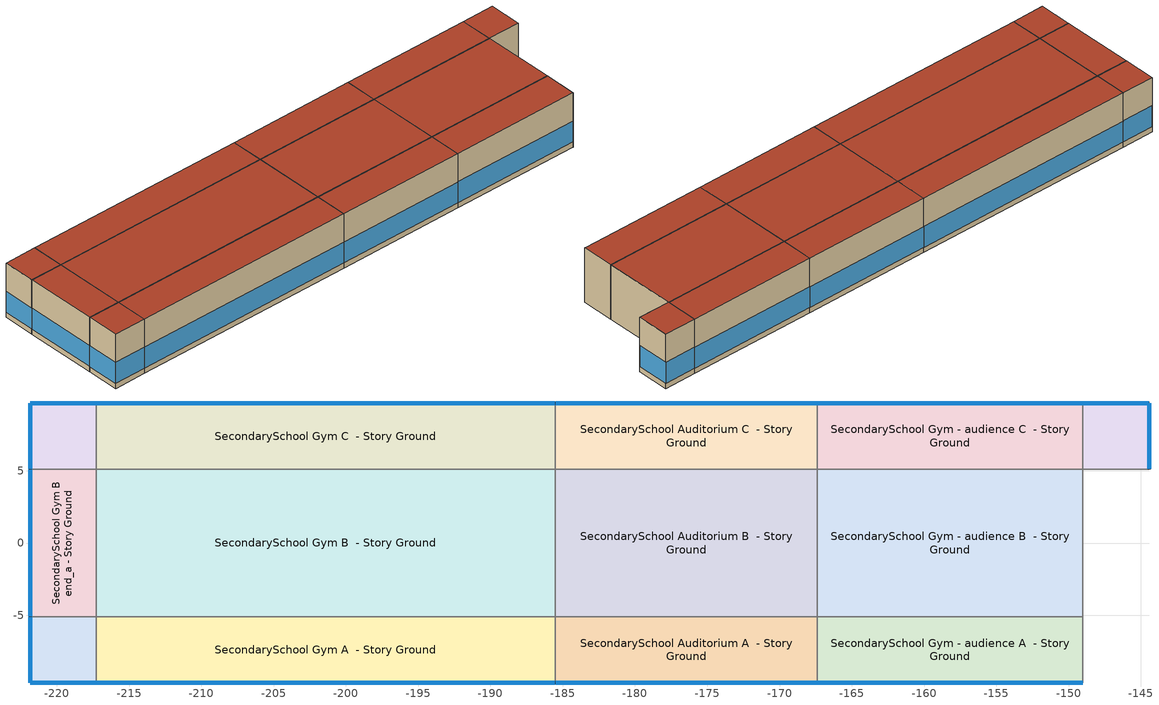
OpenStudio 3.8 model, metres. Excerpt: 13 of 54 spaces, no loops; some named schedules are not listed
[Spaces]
SecondarySchool Gym A end_a - Story Ground
 floor ground (Foundation F 126 Perim 914 Area 209): -221.85,-9.68 -221.85,-5.1 -217.28,-5.1 -217.28,-9.68 z0
 wall outside: -221.85,-5.1 -221.85,-9.68 -217.28,-9.68 z0:7.92
 wall to SecondarySchool Gym B end_a - Story Ground: -217.28,-5.1 -221.85,-5.1 z0:7.92
 wall to SecondarySchool Gym A  - Story Ground: -217.28,-9.68 -217.28,-5.1 z0:7.92
 window (Window U-0.75 SHGC 0.48): -221.83,-9.68 -217.3,-9.68 / -221.85,-5.13 -221.85,-9.65 z0.76:3.81
 roof outside: -217.28,-9.68 -217.28,-5.1 -221.85,-5.1 -221.85,-9.68 z7.92
SecondarySchool Gym B end_a - Story Ground
 floor ground (Foundation F 126 Perim 1021 Area 4667): -221.85,-5.1 -221.85,5.1 -217.28,5.1 -217.28,-5.1 z0
 wall outside: -221.85,5.1 -221.85,-5.1 z0:7.92
 wall to SecondarySchool Gym C end_a - Story Ground: -217.28,5.1 -221.85,5.1 z0:7.92
 wall to SecondarySchool Gym B  - Story Ground: -217.28,-5.1 -217.28,5.1 z0:7.92
 window (Window U-0.75 SHGC 0.48): -221.85,5.08 -221.85,-5.08 z0.76:3.79
 roof outside: -217.28,-5.1 -217.28,5.1 -221.85,5.1 -221.85,-5.1 z7.92
SecondarySchool Gym C end_a - Story Ground
 floor ground (Foundation F 126 Perim 914 Area 209): -221.85,5.1 -221.85,9.68 -217.28,9.68 -217.28,5.1 z0
 wall outside: -217.28,9.68 -221.85,9.68 -221.85,5.1 z0:7.92
 wall to SecondarySchool Gym C  - Story Ground: -217.28,5.1 -217.28,9.68 z0:7.92
 window (Window U-0.75 SHGC 0.48): -221.85,9.65 -221.85,5.13 / -217.3,9.68 -221.83,9.68 z0.76:3.81
 roof outside: -217.28,5.1 -217.28,9.68 -221.85,9.68 -221.85,5.1 z7.92
SecondarySchool Gym A  - Story Ground
 floor ground (Foundation F 126 Perim 3176 Area 14519): -217.28,-9.68 -217.28,-5.1 -185.52,-5.1 -185.52,-9.68 z0
 wall outside: -217.28,-9.68 -185.52,-9.68 z0:7.92
 wall to SecondarySchool Gym B  - Story Ground: -185.52,-5.1 -217.28,-5.1 z0:7.92
 wall to SecondarySchool Auditorium A  - Story Ground: -185.52,-9.68 -185.52,-5.1 z0:7.92
 window (Window U-0.75 SHGC 0.48): -217.25,-9.68 -185.55,-9.68 z0.76:3.78
 roof outside: -185.52,-9.68 -185.52,-5.1 -217.28,-5.1 -217.28,-9.68 z7.92
SecondarySchool Gym B  - Story Ground
 floor ground (Foundation F 126 Perim 0 Area 32418): -217.28,-5.1 -217.28,5.1 -185.52,5.1 -185.52,-5.1 z0
 wall to SecondarySchool Gym C  - Story Ground: -185.52,5.1 -217.28,5.1 z0:7.92
 wall to SecondarySchool Auditorium B  - Story Ground: -185.52,-5.1 -185.52,5.1 z0:7.92
 roof outside: -185.52,-5.1 -185.52,5.1 -217.28,5.1 -217.28,-5.1 z7.92
SecondarySchool Gym C  - Story Ground
 floor ground (Foundation F 126 Perim 3176 Area 14519): -217.28,5.1 -217.28,9.68 -185.52,9.68 -185.52,5.1 z0
 wall outside: -185.52,9.68 -217.28,9.68 z0:7.92
 wall to SecondarySchool Auditorium C  - Story Ground: -185.52,5.1 -185.52,9.68 z0:7.92
 window (Window U-0.75 SHGC 0.48): -185.55,9.68 -217.25,9.68 z0.76:3.78
 roof outside: -185.52,5.1 -185.52,9.68 -217.28,9.68 -217.28,5.1 z7.92
SecondarySchool Auditorium A  - Story Ground
 floor ground (Foundation F 126 Perim 1815 Area 8296): -185.52,-9.68 -185.52,-5.1 -167.38,-5.1 -167.38,-9.68 z0
 wall outside: -185.52,-9.68 -167.38,-9.68 z0:7.92
 wall to SecondarySchool Auditorium B  - Story Ground: -167.38,-5.1 -185.52,-5.1 z0:7.92
 wall to SecondarySchool Gym - audience A  - Story Ground: -167.38,-9.68 -167.38,-5.1 z0:7.92
 window (Window U-0.75 SHGC 0.48): -185.5,-9.68 -167.4,-9.68 z0.76:3.78
 roof outside: -167.38,-9.68 -167.38,-5.1 -185.52,-5.1 -185.52,-9.68 z7.92
SecondarySchool Auditorium B  - Story Ground
 floor ground (Foundation F 126 Perim 0 Area 18524): -185.52,-5.1 -185.52,5.1 -167.38,5.1 -167.38,-5.1 z0
 wall to SecondarySchool Auditorium C  - Story Ground: -167.38,5.1 -185.52,5.1 z0:7.92
 wall to SecondarySchool Gym - audience B  - Story Ground: -167.38,-5.1 -167.38,5.1 z0:7.92
 roof outside: -167.38,-5.1 -167.38,5.1 -185.52,5.1 -185.52,-5.1 z7.92
SecondarySchool Auditorium C  - Story Ground
 floor ground (Foundation F 126 Perim 1815 Area 8296): -185.52,5.1 -185.52,9.68 -167.38,9.68 -167.38,5.1 z0
 wall outside: -167.38,9.68 -185.52,9.68 z0:7.92
 wall to SecondarySchool Gym - audience C  - Story Ground: -167.38,5.1 -167.38,9.68 z0:7.92
 window (Window U-0.75 SHGC 0.48): -167.4,9.68 -185.5,9.68 z0.76:3.78
 roof outside: -167.38,5.1 -167.38,9.68 -185.52,9.68 -185.52,5.1 z7.92
SecondarySchool Gym - audience A  - Story Ground
 floor ground (Foundation F 126 Perim 1836 Area 8395): -167.38,-9.68 -167.38,-5.1 -149.01,-5.1 -149.01,-9.68 z0
 wall outside: -167.38,-9.68 -149.01,-9.68 z0:7.92
 wall to SecondarySchool Gym - audience B  - Story Ground: -149.01,-5.1 -167.38,-5.1 z0:7.92
 wall to SecondarySchool Gym - audience A end_b - Story Ground: -149.01,-9.68 -149.01,-5.1 z0:7.92
 window (Window U-0.75 SHGC 0.48): -167.35,-9.68 -149.04,-9.68 z0.76:3.78
 roof outside: -149.01,-9.68 -149.01,-5.1 -167.38,-5.1 -167.38,-9.68 z7.92
SecondarySchool Gym - audience B  - Story Ground
 floor ground (Foundation F 126 Perim 0 Area 18746): -167.38,-5.1 -167.38,5.1 -149.01,5.1 -149.01,-5.1 z0
 wall to SecondarySchool Gym - audience C  - Story Ground: -149.01,5.1 -167.38,5.1 z0:7.92
 wall to SecondarySchool Gym - audience B end_b - Story Ground: -149.01,-5.1 -149.01,5.1 z0:7.92
 roof outside: -149.01,-5.1 -149.01,5.1 -167.38,5.1 -167.38,-5.1 z7.92
SecondarySchool Gym - audience C  - Story Ground
 floor ground (Foundation F 126 Perim 1836 Area 8395): -167.38,5.1 -167.38,9.68 -149.01,9.68 -149.01,5.1 z0
 wall outside: -149.01,9.68 -167.38,9.68 z0:7.92
 wall to SecondarySchool Gym - audience C end_b - Story Ground: -149.01,5.1 -149.01,9.68 z0:7.92
 window (Window U-0.75 SHGC 0.48): -149.04,9.68 -167.35,9.68 z0.76:3.78
 roof outside: -149.01,5.1 -149.01,9.68 -167.38,9.68 -167.38,5.1 z7.92
SecondarySchool Gym - audience C end_b - Story Ground
 floor ground (Foundation F 126 Perim 914 Area 209): -149.01,5.1 -149.01,9.68 -144.44,9.68 -144.44,5.1 z0
 wall outside: -144.44,5.1 -144.44,9.68 -149.01,9.68 z0:7.92
 wall to SecondarySchool Gym - audience B end_b - Story Ground: -149.01,5.1 -144.44,5.1 z0:7.92
 window (Window U-0.75 SHGC 0.48): -144.47,9.68 -148.99,9.68 / -144.44,5.13 -144.44,9.65 z0.76:3.81
 roof outside: -144.44,5.1 -144.44,9.68 -149.01,9.68 -149.01,5.1 z7.92
[Site]
Tulip City_MI_USA: Latitude {deg}=42.75; Longitude {deg}=-86.1; Time Zone {hr}=-5; Elevation {m}=210; Terrain=City
[Site:WaterMainsTemperature]
Calculation Method=Correlation; Annual Average Outdoor Air Temperature {C}=9.83167; Maximum Difference In Monthly Average Outdoor Air Temperatures {deltaC}=25.65
[SizingPeriod:DesignDay] Barometric Pressure {Pa}=98828; Rain Indicator=No; Snow Indicator=No; Day of Month=21; Daylight Saving Time Indicator=No; Humidity Condition Type=Wetbulb; Dry-Bulb Temperature Range Modifier Type=DefaultMultipliers
Name | Maximum Dry-Bulb Temperature {C} | Daily Dry-Bulb Temperature Range {deltaC} | Wind Speed {m/s} | Wind Direction {deg} | Month | Day Type | Wetbulb or DewPoint at Maximum Dry-Bulb {C} | Solar Model Indicator | ASHRAE Clear Sky Optical Depth for Beam Irradiance | ASHRAE Clear Sky Optical Depth for Diffuse Irradiance | Sky Clearness
Tulip City Ann Clg .4% Condns DB=>MWB 1 | 31.3 | 10.3 | 5.2 | 220 | 7 | SummerDesignDay | 22.9 | ASHRAETau | 0.407 | 2.241
Tulip City Ann Clg .4% Condns WB=>MDB 1 | 29 | 10.3 | 5.2 | 220 | 7 | SummerDesignDay | 24.5 | ASHRAETau | 0.407 | 2.241
Tulip City Ann Htg 99.6% Condns DB 1 | -13.8 | 0 | 3 | 160 | 1 | WinterDesignDay | -13.8 | ASHRAEClearSky |  |  | 0
Tulip City August .4% Condns DB=>MCWB 1 | 32.5 | 10.2 | 5.2 | 220 | 8 | SummerDesignDay | 23.9 | ASHRAETau | 0.415 | 2.254
[ClimateZones]
Climate Zone Institution Name 1=ASHRAE; Climate Zone Document Name 1=ANSI/ASHRAE Standard 169; Climate Zone Document Year 1=2006; Climate Zone Value 1=ASHRAE 169-2013-5A
[Building]
ComStock DOE Ref 1980-2004|SecondarySchool: Default Construction Set=ComStock DOE Ref 1980-2004 - SecSchl - ASHRAE 169-2013-5A; Default Schedule Set=Building Default Schedule Set; Standards Building Type=SecondarySchool
[Site:GroundTemperature:FCfactorMethod]
January Ground Temperature {C}=9.7; February Ground Temperature {C}=6; March Ground Temperature {C}=-2.2; April Ground Temperature {C}=-3.4; May Ground Temperature {C}=-4.2; June Ground Temperature {C}=2.7; July Ground Temperature {C}=7.5; August Ground Temperature {C}=13.7; September Ground Temperature {C}=18.6; October Ground Temperature {C}=22; November Ground Temperature {C}=20.7; December Ground Temperature {C}=16.5
[Construction:FfactorGroundFloor] F-Factor {W/m-K}=1.26344
Name | Area {m2} | PerimeterExposed {m}
Foundation F 126 Perim 1836 Area 8395 | 83.9549 | 18.3628
Foundation F 126 Perim 1815 Area 8296 | 82.9647 | 18.1463
Foundation F 126 Perim 0 Area 18524 | 185.244 | 0
Foundation F 126 Perim 0 Area 32418 | 324.183 | 0
Foundation F 126 Perim 1021 Area 4667 | 46.6728 | 10.2084
Foundation F 126 Perim 3176 Area 14519 | 145.191 | 31.7565
Foundation F 126 Perim 914 Area 209 | 20.9032 | 9.144
Foundation F 126 Perim 0 Area 18746 | 187.455 | 0
[DefaultConstructionSet]
ComStock DOE Ref 1980-2004 - SecSchl - ASHRAE 169-2013-5A: Default Exterior Surface Constructions=Default Surface Constructions 1; Default Interior Surface Constructions=Default Surface Constructions 2; Default Ground Contact Surface Constructions=Default Surface Constructions 3; Default Exterior SubSurface Constructions=Default Sub Surface Constructions 1; Default Interior SubSurface Constructions=Default Sub Surface Constructions 2; Interior Partition Construction=Typical Interior Partition
[DefaultSurfaceConstructions]
Name | Floor Construction | Wall Construction | Roof Ceiling Construction
Default Surface Constructions 1 | Typical Insulated Exterior Mass Floor | Typical Insulated Wood Framed Exterior Wall R-12.2 | Typical IEAD Roof R-18.87
Default Surface Constructions 2 | Typical Interior Floor | Typical Interior Wall | Typical Interior Ceiling
Default Surface Constructions 3 | Typical Insulated Carpeted 6in Slab Floor | Typical Insulated Basement Mass Wall R-10.0
[Construction]
Typical Insulated Exterior Mass Floor: Typical Insulation R-10.02, 4 in. Normalweight Concrete Floor, Typical Carpet Pad
Typical IEAD Roof R-18.87: Roof Membrane, Typical Insulation R-17.75, Metal Roof Surface
Typical Interior Floor: 100mm Normalweight concrete floor, CP02 CARPET PAD
Typical Interior Wall: G01 13mm gypsum board, G01 13mm gypsum board
Typical Interior Ceiling: CP02 CARPET PAD, 100mm Normalweight concrete floor
Typical Insulated Carpeted 6in Slab Floor: 6 in. Normalweight Concrete Floor, Typical Carpet Pad
Typical Insulated Basement Mass Wall R-10.0: Typical Insulation R-8.45, 8 in. Concrete Block Basement Wall
U 0.59 SHGC 0.39 Simple Glazing Window U-0.59 SHGC 0.39: U 0.59 SHGC 0.39 Simple Glazing U-0.59 SHGC 0.39
U 0.59 SHGC 0.39 Simple Glazing Window U-0.59 SHGC 0.39 1: U 0.59 SHGC 0.39 Simple Glazing U-0.59 SHGC 0.39 1
Typical Insulated Metal Door: F08 Metal surface, Typical Insulation R-10.02 1
U 0.88 SHGC 0.16 Sgl Ref-A-L Clr 6mm: REF A CLEAR LO 6MM
Typical Overhead Door: Typical Insulation R-10.02 1
Typical Interior Window: Clear 3mm
Typical Interior Door; Typical Interior Partition: G05 25mm wood
Typical Insulated Wood Framed Exterior Wall R-12.2: 25mm Stucco, 5/8 in. Gypsum Board, Typical Insulation R-10.02 1, 5/8 in. Gypsum Board
InteriorFurnishings 1: Std Wood 6inch 1
Window U-0.75 SHGC 0.48: Simple Glazing Double - No LowE - Tinted/Reflective - Aluminum
[Material:NoMass] Roughness=Smooth; Thermal Absorptance=0.9; Solar Absorptance=0.7
Name | Thermal Resistance {m2-K/W} | Visible Absorptance
Typical Insulation R-10.02; Typical Insulation R-10.02 1 | 1.76396 | 0.7
Typical Carpet Pad; CP02 CARPET PAD | 0.21648 | 0.8
Typical Insulation R-17.75 | 3.12608 | 0.7
Typical Insulation R-8.45 | 1.4881 | 0.7
[Material] Thermal Absorptance=0.9
Name | Roughness | Thickness {m} | Conductivity {W/m-K} | Density {kg/m3} | Specific Heat {J/kg-K} | Solar Absorptance | Visible Absorptance
4 in. Normalweight Concrete Floor | MediumRough | 0.1016 | 2.31 | 2322 | 832 | 0.7 | 0.7
25mm Stucco | Smooth | 0.0254 | 0.72 | 1856 | 840 | 0.7 | 0.7
5/8 in. Gypsum Board | MediumSmooth | 0.0159 | 0.16 | 800 | 1090 | 0.7 | 0.7
Roof Membrane | VeryRough | 0.0095 | 0.16 | 1121.29 | 1460 | 0.7 | 0.7
Metal Roof Surface; F08 Metal surface | Smooth | 0.0008 | 45.28 | 7824 | 500 | 0.7 | 0.7
100mm Normalweight concrete floor | MediumRough | 0.1016 | 2.31045 | 2322 | 832.557 | 0.7 | 0.7
G01 13mm gypsum board | Smooth | 0.0127 | 0.160031 | 800.001 | 1090.73 | 0.7 | 0.5
6 in. Normalweight Concrete Floor | MediumRough | 0.1524 | 2.31 | 2322 | 832 | 0.7 | 0.7
8 in. Concrete Block Basement Wall | MediumRough | 0.2032 | 1.326 | 1842 | 912 | 0.7 | 0.7
G05 25mm wood | MediumSmooth | 0.0254 | 0.15 | 608 | 1630 | 0.5 | 0.5
Std Wood 6inch 1 | MediumSmooth | 0.15 | 0.12 | 540 | 1210 | 0.7 | 0.7
[DefaultSubSurfaceConstructions]
Name | Fixed Window Construction | Operable Window Construction | Door Construction | Glass Door Construction | Overhead Door Construction | Tubular Daylight Dome Construction | Tubular Daylight Diffuser Construction
Default Sub Surface Constructions 1 | U 0.59 SHGC 0.39 Simple Glazing Window U-0.59 SHGC 0.39 | U 0.59 SHGC 0.39 Simple Glazing Window U-0.59 SHGC 0.39 1 | Typical Insulated Metal Door | U 0.88 SHGC 0.16 Sgl Ref-A-L Clr 6mm | Typical Overhead Door | Typical Interior Window | Typical Interior Window
Default Sub Surface Constructions 2 | Typical Interior Window | Typical Interior Window | Typical Interior Door
[WindowMaterial:SimpleGlazingSystem]
Name | U-Factor {W/m2-K} | Solar Heat Gain Coefficient | Visible Transmittance
U 0.59 SHGC 0.39 Simple Glazing U-0.59 SHGC 0.39; U 0.59 SHGC 0.39 Simple Glazing U-0.59 SHGC 0.39 1 | 3.35018 | 0.39 | 0.31
Simple Glazing Double - No LowE - Tinted/Reflective - Aluminum | 4.25302 | 0.484 | 0.411
[WindowMaterial:Glazing] Optical Data Type=SpectralAverage; Infrared Transmittance at Normal Incidence=0; Front Side Infrared Hemispherical Emissivity=0.84; Conductivity {W/m-K}=0.9; Dirt Correction Factor for Solar and Visible Transmittance=1; Solar Diffusing=No
Name | Thickness {m} | Solar Transmittance at Normal Incidence | Front Side Solar Reflectance at Normal Incidence | Back Side Solar Reflectance at Normal Incidence | Visible Transmittance at Normal Incidence | Front Side Visible Reflectance at Normal Incidence | Back Side Visible Reflectance at Normal Incidence | Back Side Infrared Hemispherical Emissivity
REF A CLEAR LO 6MM | 0.006 | 0.066 | 0.341 | 0.493 | 0.08 | 0.41 | 0.37 | 0.4
Clear 3mm | 0.003 | 0.837 | 0.075 | 0.075 | 0.898 | 0.081 | 0.081 | 0.84
[SpaceType] Standards Building Type=SecondarySchool
Name | Default Schedule Set | Design Specification Outdoor Air Object | Standards Space Type
SecondarySchool Auditorium - ComStock DOE Ref 1980-2004 | SecondarySchool Auditorium Schedule Set | SecondarySchool Auditorium Ventilation | Auditorium
SecondarySchool Gym - audience - ComStock DOE Ref 1980-2004 | SecondarySchool Gym - audience Schedule Set | SecondarySchool Gym - audience Ventilation | Gym - audience
SecondarySchool Gym - ComStock DOE Ref 1980-2004 | SecondarySchool Gym Schedule Set | SecondarySchool Gym Ventilation | Gym
[BuildingStory]
Story Ground: Nominal Z Coordinate {m}=0; Nominal Floor to Floor Height {m}=3.9624
[Space] Building Story=Story Ground
Name | Space Type | Thermal Zone | Design Specification Outdoor Air Object
SecondarySchool Gym A end_a - Story Ground | SecondarySchool Gym - ComStock DOE Ref 1980-2004 | Zone SecondarySchool Gym A end_a - Story Ground | SecondarySchool Gym Ventilation to per-area
SecondarySchool Gym B end_a - Story Ground | SecondarySchool Gym - ComStock DOE Ref 1980-2004 | Zone SecondarySchool Gym B end_a - Story Ground
SecondarySchool Gym C end_a - Story Ground | SecondarySchool Gym - ComStock DOE Ref 1980-2004 | Zone SecondarySchool Gym C end_a - Story Ground | SecondarySchool Gym Ventilation to per-area
SecondarySchool Gym A  - Story Ground | SecondarySchool Gym - ComStock DOE Ref 1980-2004 | Zone SecondarySchool Gym A  - Story Ground
SecondarySchool Gym B  - Story Ground | SecondarySchool Gym - ComStock DOE Ref 1980-2004 | Zone SecondarySchool Gym B  - Story Ground
SecondarySchool Gym C  - Story Ground | SecondarySchool Gym - ComStock DOE Ref 1980-2004 | Zone SecondarySchool Gym C  - Story Ground
SecondarySchool Auditorium A  - Story Ground | SecondarySchool Auditorium - ComStock DOE Ref 1980-2004 | Zone SecondarySchool Auditorium A  - Story Ground
SecondarySchool Auditorium B  - Story Ground | SecondarySchool Auditorium - ComStock DOE Ref 1980-2004 | Zone SecondarySchool Auditorium B  - Story Ground
SecondarySchool Auditorium C  - Story Ground | SecondarySchool Auditorium - ComStock DOE Ref 1980-2004 | Zone SecondarySchool Auditorium C  - Story Ground
SecondarySchool Gym - audience A  - Story Ground | SecondarySchool Gym - audience - ComStock DOE Ref 1980-2004 | Zone SecondarySchool Gym - audience A  - Story Ground | SecondarySchool Gym - audience Ventilation to per-area
SecondarySchool Gym - audience B  - Story Ground | SecondarySchool Gym - audience - ComStock DOE Ref 1980-2004 | Zone SecondarySchool Gym - audience B  - Story Ground | SecondarySchool Gym - audience Ventilation to per-area
SecondarySchool Gym - audience C  - Story Ground | SecondarySchool Gym - audience - ComStock DOE Ref 1980-2004 | Zone SecondarySchool Gym - audience C  - Story Ground | SecondarySchool Gym - audience Ventilation to per-area
SecondarySchool Gym - audience C end_b - Story Ground | SecondarySchool Gym - audience - ComStock DOE Ref 1980-2004 | Zone SecondarySchool Gym - audience C end_b - Story Ground | SecondarySchool Gym - audience Ventilation to per-area
[ThermalZone] Multiplier=1; Use Ideal Air Loads=No
Name | Thermostat
Zone SecondarySchool Gym A end_a - Story Ground | SecondarySchool Gym - ComStock DOE Ref 1980-2004 Thermostat 1
Zone SecondarySchool Gym B end_a - Story Ground | SecondarySchool Gym - ComStock DOE Ref 1980-2004 Thermostat 3
Zone SecondarySchool Gym C end_a - Story Ground | SecondarySchool Gym - ComStock DOE Ref 1980-2004 Thermostat 5
Zone SecondarySchool Gym A  - Story Ground | SecondarySchool Gym - ComStock DOE Ref 1980-2004 Thermostat
Zone SecondarySchool Gym B  - Story Ground | SecondarySchool Gym - ComStock DOE Ref 1980-2004 Thermostat 2
Zone SecondarySchool Gym C  - Story Ground | SecondarySchool Gym - ComStock DOE Ref 1980-2004 Thermostat 4
Zone SecondarySchool Auditorium A  - Story Ground | SecondarySchool Auditorium - ComStock DOE Ref 1980-2004 Thermostat
Zone SecondarySchool Auditorium B  - Story Ground | SecondarySchool Auditorium - ComStock DOE Ref 1980-2004 Thermostat 1
Zone SecondarySchool Auditorium C  - Story Ground | SecondarySchool Auditorium - ComStock DOE Ref 1980-2004 Thermostat 2
Zone SecondarySchool Gym - audience A  - Story Ground | SecondarySchool Gym - audience - ComStock DOE Ref 1980-2004 Thermostat
Zone SecondarySchool Gym - audience B  - Story Ground | SecondarySchool Gym - audience - ComStock DOE Ref 1980-2004 Thermostat 2
Zone SecondarySchool Gym - audience C  - Story Ground | SecondarySchool Gym - audience - ComStock DOE Ref 1980-2004 Thermostat 4
Zone SecondarySchool Gym - audience C end_b - Story Ground | SecondarySchool Gym - audience - ComStock DOE Ref 1980-2004 Thermostat 5
[People:Definition] Number of People Calculation Method=People/Area; Fraction Radiant=0.3
Name | People per Space Floor Area {person/m2}
SecondarySchool Auditorium People Definition; SecondarySchool Gym People Definition | 1.0004
SecondarySchool Gym - audience People Definition | 0.300313
[People] Work Efficiency Schedule=Work Efficiency Schedule; Clothing Insulation Schedule=Clothing Schedule; Air Velocity Schedule=Air Velocity Schedule; Multiplier=1
Name | People Definition | Space or SpaceType
SecondarySchool Auditorium People | SecondarySchool Auditorium People Definition | SecondarySchool Auditorium - ComStock DOE Ref 1980-2004
SecondarySchool Gym People | SecondarySchool Gym People Definition | SecondarySchool Gym - ComStock DOE Ref 1980-2004
SecondarySchool Gym - audience People | SecondarySchool Gym - audience People Definition | SecondarySchool Gym - audience - ComStock DOE Ref 1980-2004
[Lights:Definition] Design Level Calculation Method=Watts/Area; Fraction Visible=0.2; Return Air Fraction=0
Name | Watts per Space Floor Area {W/m2} | Fraction Radiant
SecondarySchool Gym - ComStock DOE Ref 1980-2004 General Lights Definition; SecondarySchool Gym - audience - ComStock DOE Ref 1980-2004 General Lights Definition | 5.6062 | 0.465
SecondarySchool Auditorium - ComStock DOE Ref 1980-2004 General Lights Definition | 0.887135 | 0.465
SecondarySchool Auditorium - ComStock DOE Ref 1980-2004 Wall Wash Lights Definition | 0.284554 | 0.165
[ElectricEquipment:Definition] Design Level Calculation Method=Watts/Area; Fraction Latent=0; Fraction Radiant=0.5; Fraction Lost=0
Name | Watts per Space Floor Area {W/m2}
SecondarySchool Auditorium Elec Equip Definition | 4.11278
SecondarySchool Gym Elec Equip Definition | 2.13681
SecondarySchool Gym - audience Elec Equip Definition | 0.850128
[ElectricEquipment] Schedule=Education_School BLDG_EQUIP_EndUseData BPR Adjusted
Name | Electric Equipment Definition | Space or SpaceType
SecondarySchool Auditorium Elec Equip | SecondarySchool Auditorium Elec Equip Definition | SecondarySchool Auditorium - ComStock DOE Ref 1980-2004
SecondarySchool Gym Elec Equip | SecondarySchool Gym Elec Equip Definition | SecondarySchool Gym - ComStock DOE Ref 1980-2004
SecondarySchool Gym - audience Elec Equip | SecondarySchool Gym - audience Elec Equip Definition | SecondarySchool Gym - audience - ComStock DOE Ref 1980-2004
[DesignSpecification:OutdoorAir] Outdoor Air Method=Sum
Name | Outdoor Air Flow per Person {m3/s-person} | Outdoor Air Flow per Floor Area {m3/s-m2} | Outdoor Air Flow Rate {m3/s} | Outdoor Air Flow Air Changes per Hour {1/hr}
SecondarySchool Auditorium Ventilation | 0.00707921
SecondarySchool Gym Ventilation; SecondarySchool Gym - audience Ventilation | 0.00943895
SecondarySchool Gym - audience Ventilation to per-area | 0 | 0.00283464 | 0 | 0
SecondarySchool Gym Ventilation to per-area | 0 | 0.0094427 | 0 | 0
[DefaultScheduleSet]
Name | Number of People Schedule | People Activity Level Schedule | Lighting Schedule | Electric Equipment Schedule | Infiltration Schedule | Hours of Operation Schedule
SecondarySchool Auditorium Schedule Set | SecondarySchool Auditorium Occ | SecondarySchool Activity | Education_School BLDG_LIGHT_EndUseData | Education_School BLDG_EQUIP_EndUseData | SecondarySchool Infil
SecondarySchool Gym Schedule Set; SecondarySchool Gym - audience Schedule Set | SecondarySchool Gym Occ | SecondarySchool Activity | Education_School BLDG_LIGHT_EndUseData | Education_School BLDG_EQUIP_EndUseData | SecondarySchool Infil
Building Default Schedule Set |  |  |  |  |  | Building Hours of Operation NonResidential
[Exterior:Lights:Definition]
Name | Design Level {W}
Parking Areas and Drives Def (W/ft^2) | 0.0497494
Building Facades Def (W/ft^2) | 0.25
Main Entries Def (W/ft) | 30
Other Doors Def (W/ft) | 25
[Exterior:Lights] Schedule=Always On Discrete; Control Option=AstronomicalClock
Name | Exterior Lights Definition | Multiplier
Parking Areas and Drives | Parking Areas and Drives Def (W/ft^2) | 29548.9
Building Facades | Building Facades Def (W/ft^2) | 41238
Main Entries | Main Entries Def (W/ft) | 120
Other Doors | Other Doors Def (W/ft) | 73.5
[ThermostatSetpoint:DualSetpoint] Heating Setpoint Temperature Schedule=SecondarySchool HtgSetp; Cooling Setpoint Temperature Schedule=SecondarySchool ClgSetp
SecondarySchool Auditorium - ComStock DOE Ref 1980-2004 Thermostat; SecondarySchool Auditorium - ComStock DOE Ref 1980-2004 Thermostat 1; SecondarySchool Auditorium - ComStock DOE Ref 1980-2004 Thermostat 2; SecondarySchool Gym - audience - ComStock DOE Ref 1980-2004 Thermostat; SecondarySchool Gym - audience - ComStock DOE Ref 1980-2004 Thermostat 2; SecondarySchool Gym - audience - ComStock DOE Ref 1980-2004 Thermostat 4; SecondarySchool Gym - audience - ComStock DOE Ref 1980-2004 Thermostat 5; SecondarySchool Gym - ComStock DOE Ref 1980-2004 Thermostat; SecondarySchool Gym - ComStock DOE Ref 1980-2004 Thermostat 1; SecondarySchool Gym - ComStock DOE Ref 1980-2004 Thermostat 2; SecondarySchool Gym - ComStock DOE Ref 1980-2004 Thermostat 3; SecondarySchool Gym - ComStock DOE Ref 1980-2004 Thermostat 4; SecondarySchool Gym - ComStock DOE Ref 1980-2004 Thermostat 5
[InternalMass:Definition]
Internal Mass Definition 2: Construction=InteriorFurnishings 1; Design Level Calculation Method=SurfaceArea/Area; Surface Area per Space Floor Area=2
[InternalMass] Internal Mass Definition=Internal Mass Definition 2; Multiplier=1
Name | Space or SpaceType
SecondarySchool Gym - audience C  - Story Ground Mass | SecondarySchool Gym - audience C  - Story Ground
SecondarySchool Auditorium C  - Story Ground Mass | SecondarySchool Auditorium C  - Story Ground
SecondarySchool Auditorium B  - Story Ground Mass | SecondarySchool Auditorium B  - Story Ground
SecondarySchool Gym B  - Story Ground Mass | SecondarySchool Gym B  - Story Ground
SecondarySchool Gym B end_a - Story Ground Mass | SecondarySchool Gym B end_a - Story Ground
SecondarySchool Gym A  - Story Ground Mass | SecondarySchool Gym A  - Story Ground
SecondarySchool Gym A end_a - Story Ground Mass | SecondarySchool Gym A end_a - Story Ground
SecondarySchool Gym - audience B  - Story Ground Mass | SecondarySchool Gym - audience B  - Story Ground
SecondarySchool Gym - audience A  - Story Ground Mass | SecondarySchool Gym - audience A  - Story Ground
SecondarySchool Gym C  - Story Ground Mass | SecondarySchool Gym C  - Story Ground
SecondarySchool Gym - audience C end_b - Story Ground Mass | SecondarySchool Gym - audience C end_b - Story Ground
SecondarySchool Auditorium A  - Story Ground Mass | SecondarySchool Auditorium A  - Story Ground
SecondarySchool Gym C end_a - Story Ground Mass | SecondarySchool Gym C end_a - Story Ground
[Lights] Schedule=Education_School BLDG_LIGHT_EndUseData BPR Adjusted; Fraction Replaceable=1
Name | Lights Definition | Space or SpaceType
SecondarySchool Gym - ComStock DOE Ref 1980-2004 General Lighting | SecondarySchool Gym - ComStock DOE Ref 1980-2004 General Lights Definition | SecondarySchool Gym - ComStock DOE Ref 1980-2004
SecondarySchool Gym - audience - ComStock DOE Ref 1980-2004 General Lighting | SecondarySchool Gym - audience - ComStock DOE Ref 1980-2004 General Lights Definition | SecondarySchool Gym - audience - ComStock DOE Ref 1980-2004
SecondarySchool Auditorium - ComStock DOE Ref 1980-2004 General Lighting | SecondarySchool Auditorium - ComStock DOE Ref 1980-2004 General Lights Definition | SecondarySchool Auditorium - ComStock DOE Ref 1980-2004
SecondarySchool Auditorium - ComStock DOE Ref 1980-2004 Wall Wash Lighting | SecondarySchool Auditorium - ComStock DOE Ref 1980-2004 Wall Wash Lights Definition | SecondarySchool Auditorium - ComStock DOE Ref 1980-2004
[SpaceInfiltration:DesignFlowRate] Design Flow Rate Calculation Method=Flow/ExteriorArea; Flow per Exterior Surface Area {m3/s-m2}=0.000619923; Velocity Term Coefficient=0
Name | Space or SpaceType | Schedule | Constant Term Coefficient | Temperature Term Coefficient | Velocity Squared Term Coefficient
SecondarySchool Gym - audience C  - Story Ground HVAC On Infiltration | SecondarySchool Gym - audience C  - Story Ground | Infiltration HVAC On Schedule | 0.1019 | 0.0077 | 0.0877
SecondarySchool Gym - audience C  - Story Ground HVAC Off Infiltration | SecondarySchool Gym - audience C  - Story Ground | Infiltration HVAC Off Schedule | 0 | 0.0156 | 0.105
SecondarySchool Auditorium C  - Story Ground HVAC On Infiltration | SecondarySchool Auditorium C  - Story Ground | Infiltration HVAC On Schedule | 0.1019 | 0.0077 | 0.0877
SecondarySchool Auditorium C  - Story Ground HVAC Off Infiltration | SecondarySchool Auditorium C  - Story Ground | Infiltration HVAC Off Schedule | 0 | 0.0156 | 0.105
SecondarySchool Auditorium B  - Story Ground HVAC On Infiltration | SecondarySchool Auditorium B  - Story Ground | Infiltration HVAC On Schedule | 0.1019 | 0.0077 | 0.0877
SecondarySchool Auditorium B  - Story Ground HVAC Off Infiltration | SecondarySchool Auditorium B  - Story Ground | Infiltration HVAC Off Schedule | 0 | 0.0156 | 0.105
SecondarySchool Gym B  - Story Ground HVAC On Infiltration | SecondarySchool Gym B  - Story Ground | Infiltration HVAC On Schedule | 0.1019 | 0.0077 | 0.0877
SecondarySchool Gym B  - Story Ground HVAC Off Infiltration | SecondarySchool Gym B  - Story Ground | Infiltration HVAC Off Schedule | 0 | 0.0156 | 0.105
SecondarySchool Gym B end_a - Story Ground HVAC On Infiltration | SecondarySchool Gym B end_a - Story Ground | Infiltration HVAC On Schedule | 0.1019 | 0.0077 | 0.0877
SecondarySchool Gym B end_a - Story Ground HVAC Off Infiltration | SecondarySchool Gym B end_a - Story Ground | Infiltration HVAC Off Schedule | 0 | 0.0156 | 0.105
SecondarySchool Gym A  - Story Ground HVAC On Infiltration | SecondarySchool Gym A  - Story Ground | Infiltration HVAC On Schedule | 0.1019 | 0.0077 | 0.0877
SecondarySchool Gym A  - Story Ground HVAC Off Infiltration | SecondarySchool Gym A  - Story Ground | Infiltration HVAC Off Schedule | 0 | 0.0156 | 0.105
SecondarySchool Gym A end_a - Story Ground HVAC On Infiltration | SecondarySchool Gym A end_a - Story Ground | Infiltration HVAC On Schedule | 0.1019 | 0.0077 | 0.0877
SecondarySchool Gym A end_a - Story Ground HVAC Off Infiltration | SecondarySchool Gym A end_a - Story Ground | Infiltration HVAC Off Schedule | 0 | 0.0156 | 0.105
SecondarySchool Gym - audience B  - Story Ground HVAC On Infiltration | SecondarySchool Gym - audience B  - Story Ground | Infiltration HVAC On Schedule | 0.1019 | 0.0077 | 0.0877
SecondarySchool Gym - audience B  - Story Ground HVAC Off Infiltration | SecondarySchool Gym - audience B  - Story Ground | Infiltration HVAC Off Schedule | 0 | 0.0156 | 0.105
SecondarySchool Gym - audience A  - Story Ground HVAC On Infiltration | SecondarySchool Gym - audience A  - Story Ground | Infiltration HVAC On Schedule | 0.1019 | 0.0077 | 0.0877
SecondarySchool Gym - audience A  - Story Ground HVAC Off Infiltration | SecondarySchool Gym - audience A  - Story Ground | Infiltration HVAC Off Schedule | 0 | 0.0156 | 0.105
SecondarySchool Gym C  - Story Ground HVAC On Infiltration | SecondarySchool Gym C  - Story Ground | Infiltration HVAC On Schedule | 0.1019 | 0.0077 | 0.0877
SecondarySchool Gym C  - Story Ground HVAC Off Infiltration | SecondarySchool Gym C  - Story Ground | Infiltration HVAC Off Schedule | 0 | 0.0156 | 0.105
SecondarySchool Gym - audience C end_b - Story Ground HVAC On Infiltration | SecondarySchool Gym - audience C end_b - Story Ground | Infiltration HVAC On Schedule | 0.1019 | 0.0077 | 0.0877
SecondarySchool Gym - audience C end_b - Story Ground HVAC Off Infiltration | SecondarySchool Gym - audience C end_b - Story Ground | Infiltration HVAC Off Schedule | 0 | 0.0156 | 0.105
SecondarySchool Auditorium A  - Story Ground HVAC On Infiltration | SecondarySchool Auditorium A  - Story Ground | Infiltration HVAC On Schedule | 0.1019 | 0.0077 | 0.0877
SecondarySchool Auditorium A  - Story Ground HVAC Off Infiltration | SecondarySchool Auditorium A  - Story Ground | Infiltration HVAC Off Schedule | 0 | 0.0156 | 0.105
SecondarySchool Gym C end_a - Story Ground HVAC On Infiltration | SecondarySchool Gym C end_a - Story Ground | Infiltration HVAC On Schedule | 0.1019 | 0.0077 | 0.0877
SecondarySchool Gym C end_a - Story Ground HVAC Off Infiltration | SecondarySchool Gym C end_a - Story Ground | Infiltration HVAC Off Schedule | 0 | 0.0156 | 0.105
[Schedule:Ruleset]
Name | Default Day Schedule | Summer Design Day Schedule | Winter Design Day Schedule
Clothing Schedule | Clothing Schedule Default Winter Clothes
Air Velocity Schedule | Air Velocity Schedule Default
Work Efficiency Schedule | Work Efficiency Schedule Default
SecondarySchool Auditorium Occ | SecondarySchool Auditorium Occ Default | SecondarySchool Auditorium Occ Summer Design Day | SecondarySchool Auditorium Occ Winter Design Day
SecondarySchool Activity | SecondarySchool Activity Default | SecondarySchool Activity Summer Design Day | SecondarySchool Activity Winter Design Day
Education_School BLDG_LIGHT_EndUseData | Education_School BLDG_LIGHT_EndUseData Default | Education_School BLDG_LIGHT_EndUseData Summer Design Day | Education_School BLDG_LIGHT_EndUseData Winter Design Day
Education_School BLDG_EQUIP_EndUseData | Education_School BLDG_EQUIP_EndUseData Default | Education_School BLDG_EQUIP_EndUseData Summer Design Day | Education_School BLDG_EQUIP_EndUseData Winter Design Day
SecondarySchool Infil | SecondarySchool Infil Default | SecondarySchool Infil Summer Design Day | SecondarySchool Infil Winter Design Day
SecondarySchool Gym Occ | SecondarySchool Gym Occ Default | SecondarySchool Gym Occ Summer Design Day | SecondarySchool Gym Occ Winter Design Day
SecondarySchool HtgSetp | SecondarySchool HtgSetp Default | Schedule Day 5 | Schedule Day 6
SecondarySchool ClgSetp | SecondarySchool ClgSetp Default | Schedule Day 2 | Schedule Day 3
Building Hours of Operation NonResidential | Building Hours of Operation NonResidential Default | Building Hours of Operation NonResidential Summer Design Day | Building Hours of Operation NonResidential Winter Design Day
Education_School BLDG_LIGHT_EndUseData BPR Adjusted | Education_School BLDG_LIGHT_EndUseData Default 1 | Education_School BLDG_LIGHT_EndUseData Summer Design Day 1 | Education_School BLDG_LIGHT_EndUseData Winter Design Day 1
Education_School BLDG_EQUIP_EndUseData BPR Adjusted | Education_School BLDG_EQUIP_EndUseData Default 1 | Education_School BLDG_EQUIP_EndUseData Summer Design Day 1 | Education_School BLDG_EQUIP_EndUseData Winter Design Day 1
Infiltration HVAC On Schedule | 54 Zone VAV Occ Sch Default 1 | 54 Zone VAV Occ Sch Summer Design Day 1 | 54 Zone VAV Occ Sch Winter Design Day 1
Infiltration HVAC Off Schedule | Infiltration HVAC Off Schedule Default Day Schedule | Infiltration HVAC Off Schedule Summer Design Day Schedule 1 | Infiltration HVAC Off Schedule Winter Design Day Schedule 1
[Schedule:Day]
SecondarySchool HtgSetp Default: Average, 6, 0, 15.5556, 21, 0, 20, 24, 0, 15.5556
SecondarySchool ClgSetp Default: Average, 6, 0, 27.2222, 21, 0, 22.7778, 24, 0, 27.2222
Building Hours of Operation NonResidential Default: 7, 15, 0, 14, 45, 1, 24, 0, 0
Building Hours of Operation NonResidential Winter Design Day; Building Hours of Operation NonResidential Summer Design Day; 54 Zone VAV Occ Sch Summer Design Day 1; 54 Zone VAV Occ Sch Winter Design Day 1: 24, 0, 1
54 Zone VAV Occ Sch Default 1: 6, 15, 0, 15, 0, 1, 24, 0, 0
Infiltration HVAC Off Schedule Default Day Schedule: 6, 15, 1, 15, 0, 0, 24, 0, 1
Infiltration HVAC Off Schedule Summer Design Day Schedule 1; Infiltration HVAC Off Schedule Winter Design Day Schedule 1: 24, 0, 0
Schedule Day 2; Schedule Day 3: 24, 0, 22.7778
Schedule Day 5; Schedule Day 6: 24, 0, 20
[Schedule:Rule]
Schedule Rule 54: Schedule Ruleset=SecondarySchool HtgSetp; Rule Order=1; Day Schedule=SecondarySchool HtgSetp Wknd|Wkdy Day; Apply Sunday=Yes; Apply Monday=Yes; Apply Tuesday=Yes; Apply Wednesday=Yes; Apply Thursday=Yes; Apply Friday=Yes; Apply Saturday=Yes; Date Specification Type=DateRange; Start Month=7; Start Day=1; End Month=9; End Day=1
Schedule Rule 55: Schedule Ruleset=SecondarySchool HtgSetp; Rule Order=0; Day Schedule=SecondarySchool HtgSetp Wknd|Wkdy Day 1; Apply Sunday=Yes; Apply Monday=Yes; Apply Tuesday=Yes; Apply Wednesday=Yes; Apply Thursday=Yes; Apply Friday=Yes; Apply Saturday=Yes; Date Specification Type=DateRange; Start Month=9; Start Day=1; End Month=12; End Day=31
Schedule Rule 56: Schedule Ruleset=SecondarySchool ClgSetp; Rule Order=1; Day Schedule=SecondarySchool ClgSetp Wknd|Wkdy Day; Apply Sunday=Yes; Apply Monday=Yes; Apply Tuesday=Yes; Apply Wednesday=Yes; Apply Thursday=Yes; Apply Friday=Yes; Apply Saturday=Yes; Date Specification Type=DateRange; Start Month=7; Start Day=1; End Month=9; End Day=1
Schedule Rule 57: Schedule Ruleset=SecondarySchool ClgSetp; Rule Order=0; Day Schedule=SecondarySchool ClgSetp Wknd|Wkdy Day 1; Apply Sunday=Yes; Apply Monday=Yes; Apply Tuesday=Yes; Apply Wednesday=Yes; Apply Thursday=Yes; Apply Friday=Yes; Apply Saturday=Yes; Date Specification Type=DateRange; Start Month=9; Start Day=1; End Month=12; End Day=31
Building Hours of Operation NonResidential Sunday Rule: Schedule Ruleset=Building Hours of Operation NonResidential; Rule Order=0; Day Schedule=Building Hours of Operation NonResidential Sunday; Apply Sunday=Yes; Apply Saturday=Yes; Date Specification Type=DateRange; Start Month=1; Start Day=1; End Month=12; End Day=31
autogen Schedule Rule 57 2: Schedule Ruleset=SecondarySchool ClgSetp; Rule Order=2; Day Schedule=autogen Schedule Rule 57 2_day_sch; Apply Sunday=Yes; Apply Monday=Yes; Apply Tuesday=Yes; Apply Wednesday=Yes; Apply Thursday=Yes; Apply Friday=Yes; Apply Saturday=Yes; Date Specification Type=SpecificDates; Specific Month 1=9; Specific Day 1=1; Specific Month 2=9; Specific Day 2=2; Specific Month 3=9; Specific Day 3=8; Specific Month 4=9; Specific Day 4=9; Specific Month 5=9; Specific Day 5=15; Specific Month 6=9; Specific Day 6=16; Specific Month 7=9; Specific Day 7=22; Specific Month 8=9; Specific Day 8=23; Specific Month 9=9; Specific Day 9=29; Specific Month 10=9; Specific Day 10=30; Specific Month 11=10; Specific Day 11=6; Specific Month 12=10; Specific Day 12=7; Specific Month 13=10; Specific Day 13=13; Specific Month 14=10; Specific Day 14=14; Specific Month 15=10; Specific Day 15=20; Specific Month 16=10; Specific Day 16=21; Specific Month 17=10; Specific Day 17=27; Specific Month 18=10; Specific Day 18=28; Specific Month 19=11; Specific Day 19=3; Specific Month 20=11; Specific Day 20=4; Specific Month 21=11; Specific Day 21=10; Specific Month 22=11; Specific Day 22=11; Specific Month 23=11; Specific Day 23=17; Specific Month 24=11; Specific Day 24=18; Specific Month 25=11; Specific Day 25=24; Specific Month 26=11; Specific Day 26=25; Specific Month 27=12; Specific Day 27=1; Specific Month 28=12; Specific Day 28=2; Specific Month 29=12; Specific Day 29=8; Specific Month 30=12; Specific Day 30=9; Specific Month 31=12; Specific Day 31=15; Specific Month 32=12; Specific Day 32=16; Specific Month 33=12; Specific Day 33=22; Specific Month 34=12; Specific Day 34=23; Specific Month 35=12; Specific Day 35=29; Specific Month 36=12; Specific Day 36=30
autogen Schedule Rule 56 3: Schedule Ruleset=SecondarySchool ClgSetp; Rule Order=3; Day Schedule=autogen Schedule Rule 56 3_day_sch; Apply Sunday=Yes; Apply Monday=Yes; Apply Tuesday=Yes; Apply Wednesday=Yes; Apply Thursday=Yes; Apply Friday=Yes; Apply Saturday=Yes; Date Specification Type=SpecificDates; Specific Month 1=7; Specific Day 1=1; Specific Month 2=7; Specific Day 2=7; Specific Month 3=7; Specific Day 3=8; Specific Month 4=7; Specific Day 4=14; Specific Month 5=7; Specific Day 5=15; Specific Month 6=7; Specific Day 6=21; Specific Month 7=7; Specific Day 7=22; Specific Month 8=7; Specific Day 8=28; Specific Month 9=7; Specific Day 9=29; Specific Month 10=8; Specific Day 10=4; Specific Month 11=8; Specific Day 11=5; Specific Month 12=8; Specific Day 12=11; Specific Month 13=8; Specific Day 13=12; Specific Month 14=8; Specific Day 14=18; Specific Month 15=8; Specific Day 15=19; Specific Month 16=8; Specific Day 16=25; Specific Month 17=8; Specific Day 17=26
autogen Schedule Rule 55 2: Schedule Ruleset=SecondarySchool HtgSetp; Rule Order=2; Day Schedule=autogen Schedule Rule 55 2_day_sch; Apply Sunday=Yes; Apply Monday=Yes; Apply Tuesday=Yes; Apply Wednesday=Yes; Apply Thursday=Yes; Apply Friday=Yes; Apply Saturday=Yes; Date Specification Type=SpecificDates; Specific Month 1=9; Specific Day 1=1; Specific Month 2=9; Specific Day 2=2; Specific Month 3=9; Specific Day 3=8; Specific Month 4=9; Specific Day 4=9; Specific Month 5=9; Specific Day 5=15; Specific Month 6=9; Specific Day 6=16; Specific Month 7=9; Specific Day 7=22; Specific Month 8=9; Specific Day 8=23; Specific Month 9=9; Specific Day 9=29; Specific Month 10=9; Specific Day 10=30; Specific Month 11=10; Specific Day 11=6; Specific Month 12=10; Specific Day 12=7; Specific Month 13=10; Specific Day 13=13; Specific Month 14=10; Specific Day 14=14; Specific Month 15=10; Specific Day 15=20; Specific Month 16=10; Specific Day 16=21; Specific Month 17=10; Specific Day 17=27; Specific Month 18=10; Specific Day 18=28; Specific Month 19=11; Specific Day 19=3; Specific Month 20=11; Specific Day 20=4; Specific Month 21=11; Specific Day 21=10; Specific Month 22=11; Specific Day 22=11; Specific Month 23=11; Specific Day 23=17; Specific Month 24=11; Specific Day 24=18; Specific Month 25=11; Specific Day 25=24; Specific Month 26=11; Specific Day 26=25; Specific Month 27=12; Specific Day 27=1; Specific Month 28=12; Specific Day 28=2; Specific Month 29=12; Specific Day 29=8; Specific Month 30=12; Specific Day 30=9; Specific Month 31=12; Specific Day 31=15; Specific Month 32=12; Specific Day 32=16; Specific Month 33=12; Specific Day 33=22; Specific Month 34=12; Specific Day 34=23; Specific Month 35=12; Specific Day 35=29; Specific Month 36=12; Specific Day 36=30
autogen Schedule Rule 54 3: Schedule Ruleset=SecondarySchool HtgSetp; Rule Order=3; Day Schedule=autogen Schedule Rule 54 3_day_sch; Apply Sunday=Yes; Apply Monday=Yes; Apply Tuesday=Yes; Apply Wednesday=Yes; Apply Thursday=Yes; Apply Friday=Yes; Apply Saturday=Yes; Date Specification Type=SpecificDates; Specific Month 1=7; Specific Day 1=1; Specific Month 2=7; Specific Day 2=7; Specific Month 3=7; Specific Day 3=8; Specific Month 4=7; Specific Day 4=14; Specific Month 5=7; Specific Day 5=15; Specific Month 6=7; Specific Day 6=21; Specific Month 7=7; Specific Day 7=22; Specific Month 8=7; Specific Day 8=28; Specific Month 9=7; Specific Day 9=29; Specific Month 10=8; Specific Day 10=4; Specific Month 11=8; Specific Day 11=5; Specific Month 12=8; Specific Day 12=11; Specific Month 13=8; Specific Day 13=12; Specific Month 14=8; Specific Day 14=18; Specific Month 15=8; Specific Day 15=19; Specific Month 16=8; Specific Day 16=25; Specific Month 17=8; Specific Day 17=26
autogen SecondarySchool HtgSetp 4: Schedule Ruleset=SecondarySchool HtgSetp; Rule Order=4; Day Schedule=autogen SecondarySchool HtgSetp 4_day_sch; Apply Sunday=Yes; Apply Monday=Yes; Apply Tuesday=Yes; Apply Wednesday=Yes; Apply Thursday=Yes; Apply Friday=Yes; Apply Saturday=Yes; Date Specification Type=SpecificDates; Specific Month 1=1; Specific Day 1=6; Specific Month 2=1; Specific Day 2=7; Specific Month 3=1; Specific Day 3=13; Specific Month 4=1; Specific Day 4=14; Specific Month 5=1; Specific Day 5=20; Specific Month 6=1; Specific Day 6=21; Specific Month 7=1; Specific Day 7=27; Specific Month 8=1; Specific Day 8=28; Specific Month 9=2; Specific Day 9=3; Specific Month 10=2; Specific Day 10=4; Specific Month 11=2; Specific Day 11=10; Specific Month 12=2; Specific Day 12=11; Specific Month 13=2; Specific Day 13=17; Specific Month 14=2; Specific Day 14=18; Specific Month 15=2; Specific Day 15=24; Specific Month 16=2; Specific Day 16=25; Specific Month 17=3; Specific Day 17=3; Specific Month 18=3; Specific Day 18=4; Specific Month 19=3; Specific Day 19=10; Specific Month 20=3; Specific Day 20=11; Specific Month 21=3; Specific Day 21=17; Specific Month 22=3; Specific Day 22=18; Specific Month 23=3; Specific Day 23=24; Specific Month 24=3; Specific Day 24=25; Specific Month 25=3; Specific Day 25=31; Specific Month 26=4; Specific Day 26=1; Specific Month 27=4; Specific Day 27=7; Specific Month 28=4; Specific Day 28=8; Specific Month 29=4; Specific Day 29=14; Specific Month 30=4; Specific Day 30=15; Specific Month 31=4; Specific Day 31=21; Specific Month 32=4; Specific Day 32=22; Specific Month 33=4; Specific Day 33=28; Specific Month 34=4; Specific Day 34=29; Specific Month 35=5; Specific Day 35=5; Specific Month 36=5; Specific Day 36=6; Specific Month 37=5; Specific Day 37=12; Specific Month 38=5; Specific Day 38=13; Specific Month 39=5; Specific Day 39=19; Specific Month 40=5; Specific Day 40=20; Specific Month 41=5; Specific Day 41=26; Specific Month 42=5; Specific Day 42=27; Specific Month 43=6; Specific Day 43=2; Specific Month 44=6; Specific Day 44=3; Specific Month 45=6; Specific Day 45=9; Specific Month 46=6; Specific Day 46=10; Specific Month 47=6; Specific Day 47=16; Specific Month 48=6; Specific Day 48=17; Specific Month 49=6; Specific Day 49=23; Specific Month 50=6; Specific Day 50=24; Specific Month 51=6; Specific Day 51=30
54 Zone VAV Occ Sch Sunday Rule 1: Schedule Ruleset=Infiltration HVAC On Schedule; Rule Order=0; Day Schedule=54 Zone VAV Occ Sch Sunday 1; Apply Sunday=Yes; Apply Saturday=Yes; Date Specification Type=DateRange; Start Month=1; Start Day=1; End Month=12; End Day=31
54 Zone VAV Occ Sch Friday Rule 3: Schedule Ruleset=Infiltration HVAC On Schedule; Rule Order=1; Day Schedule=54 Zone VAV Occ Sch Friday 3; Apply Friday=Yes; Date Specification Type=DateRange; Start Month=9; Start Day=1; End Month=12; End Day=31
54 Zone VAV Occ Sch Friday Rule 4: Schedule Ruleset=Infiltration HVAC On Schedule; Rule Order=2; Day Schedule=54 Zone VAV Occ Sch Friday 4; Apply Friday=Yes; Date Specification Type=DateRange; Start Month=6; Start Day=30; End Month=8; End Day=31
54 Zone VAV Occ Sch Friday Rule 5: Schedule Ruleset=Infiltration HVAC On Schedule; Rule Order=3; Day Schedule=54 Zone VAV Occ Sch Friday 5; Apply Friday=Yes; Date Specification Type=DateRange; Start Month=1; Start Day=1; End Month=6; End Day=29
54 Zone VAV Occ Sch Thursday Rule 3: Schedule Ruleset=Infiltration HVAC On Schedule; Rule Order=4; Day Schedule=54 Zone VAV Occ Sch Thursday 3; Apply Thursday=Yes; Date Specification Type=DateRange; Start Month=8; Start Day=31; End Month=12; End Day=31
54 Zone VAV Occ Sch Thursday Rule 4: Schedule Ruleset=Infiltration HVAC On Schedule; Rule Order=5; Day Schedule=54 Zone VAV Occ Sch Thursday 4; Apply Thursday=Yes; Date Specification Type=DateRange; Start Month=6; Start Day=29; End Month=8; End Day=30
54 Zone VAV Occ Sch Thursday Rule 5: Schedule Ruleset=Infiltration HVAC On Schedule; Rule Order=6; Day Schedule=54 Zone VAV Occ Sch Thursday 5; Apply Thursday=Yes; Date Specification Type=DateRange; Start Month=1; Start Day=1; End Month=6; End Day=28
54 Zone VAV Occ Sch Wednesday Rule 3: Schedule Ruleset=Infiltration HVAC On Schedule; Rule Order=7; Day Schedule=54 Zone VAV Occ Sch Wednesday 3; Apply Wednesday=Yes; Date Specification Type=DateRange; Start Month=8; Start Day=30; End Month=12; End Day=31
54 Zone VAV Occ Sch Wednesday Rule 4: Schedule Ruleset=Infiltration HVAC On Schedule; Rule Order=8; Day Schedule=54 Zone VAV Occ Sch Wednesday 4; Apply Wednesday=Yes; Date Specification Type=DateRange; Start Month=6; Start Day=28; End Month=8; End Day=29
54 Zone VAV Occ Sch Wednesday Rule 5: Schedule Ruleset=Infiltration HVAC On Schedule; Rule Order=9; Day Schedule=54 Zone VAV Occ Sch Wednesday 5; Apply Wednesday=Yes; Date Specification Type=DateRange; Start Month=1; Start Day=1; End Month=6; End Day=27
54 Zone VAV Occ Sch Tuesday Rule 3: Schedule Ruleset=Infiltration HVAC On Schedule; Rule Order=10; Day Schedule=54 Zone VAV Occ Sch Tuesday 3; Apply Tuesday=Yes; Date Specification Type=DateRange; Start Month=8; Start Day=29; End Month=12; End Day=31
54 Zone VAV Occ Sch Tuesday Rule 4: Schedule Ruleset=Infiltration HVAC On Schedule; Rule Order=11; Day Schedule=54 Zone VAV Occ Sch Tuesday 4; Apply Tuesday=Yes; Date Specification Type=DateRange; Start Month=6; Start Day=27; End Month=8; End Day=28
54 Zone VAV Occ Sch Tuesday Rule 5: Schedule Ruleset=Infiltration HVAC On Schedule; Rule Order=12; Day Schedule=54 Zone VAV Occ Sch Tuesday 5; Apply Tuesday=Yes; Date Specification Type=DateRange; Start Month=1; Start Day=1; End Month=6; End Day=26
54 Zone VAV Occ Sch Monday Rule 3: Schedule Ruleset=Infiltration HVAC On Schedule; Rule Order=13; Day Schedule=54 Zone VAV Occ Sch Monday 3; Apply Monday=Yes; Date Specification Type=DateRange; Start Month=8; Start Day=28; End Month=12; End Day=31
54 Zone VAV Occ Sch Monday Rule 4: Schedule Ruleset=Infiltration HVAC On Schedule; Rule Order=14; Day Schedule=54 Zone VAV Occ Sch Monday 4; Apply Monday=Yes; Date Specification Type=DateRange; Start Month=6; Start Day=26; End Month=8; End Day=27
Infiltration HVAC Off Schedule Schedule Day 0 Rule: Schedule Ruleset=Infiltration HVAC Off Schedule; Rule Order=14; Day Schedule=Infiltration HVAC Off Schedule Schedule Day 0 1; Apply Sunday=Yes; Apply Monday=No; Apply Tuesday=No; Apply Wednesday=No; Apply Thursday=No; Apply Friday=No; Apply Saturday=Yes
Infiltration HVAC Off Schedule Schedule Day 1 Rule: Schedule Ruleset=Infiltration HVAC Off Schedule; Rule Order=13; Day Schedule=Infiltration HVAC Off Schedule Schedule Day 2; Apply Sunday=No; Apply Monday=No; Apply Tuesday=No; Apply Wednesday=No; Apply Thursday=No; Apply Friday=Yes; Apply Saturday=No
Infiltration HVAC Off Schedule Schedule Day 3 Rule: Schedule Ruleset=Infiltration HVAC Off Schedule; Rule Order=12; Day Schedule=Infiltration HVAC Off Schedule Schedule Day 4; Apply Sunday=No; Apply Monday=No; Apply Tuesday=No; Apply Wednesday=No; Apply Thursday=No; Apply Friday=Yes; Apply Saturday=No
Infiltration HVAC Off Schedule Schedule Day 5 Rule: Schedule Ruleset=Infiltration HVAC Off Schedule; Rule Order=11; Day Schedule=Infiltration HVAC Off Schedule Schedule Day 6; Apply Sunday=No; Apply Monday=No; Apply Tuesday=No; Apply Wednesday=No; Apply Thursday=No; Apply Friday=Yes; Apply Saturday=No
Infiltration HVAC Off Schedule Schedule Day 7 Rule: Schedule Ruleset=Infiltration HVAC Off Schedule; Rule Order=10; Day Schedule=Infiltration HVAC Off Schedule Schedule Day 8; Apply Sunday=No; Apply Monday=No; Apply Tuesday=No; Apply Wednesday=No; Apply Thursday=Yes; Apply Friday=No; Apply Saturday=No
Infiltration HVAC Off Schedule Schedule Day 9 Rule: Schedule Ruleset=Infiltration HVAC Off Schedule; Rule Order=9; Day Schedule=Infiltration HVAC Off Schedule Schedule Day 10; Apply Sunday=No; Apply Monday=No; Apply Tuesday=No; Apply Wednesday=No; Apply Thursday=Yes; Apply Friday=No; Apply Saturday=No
Infiltration HVAC Off Schedule Schedule Day 11 Rule: Schedule Ruleset=Infiltration HVAC Off Schedule; Rule Order=8; Day Schedule=Infiltration HVAC Off Schedule Schedule Day 12; Apply Sunday=No; Apply Monday=No; Apply Tuesday=No; Apply Wednesday=No; Apply Thursday=Yes; Apply Friday=No; Apply Saturday=No
Infiltration HVAC Off Schedule Schedule Day 13 Rule: Schedule Ruleset=Infiltration HVAC Off Schedule; Rule Order=7; Day Schedule=Infiltration HVAC Off Schedule Schedule Day 14; Apply Sunday=No; Apply Monday=No; Apply Tuesday=No; Apply Wednesday=Yes; Apply Thursday=No; Apply Friday=No; Apply Saturday=No
Infiltration HVAC Off Schedule Schedule Day 15 Rule: Schedule Ruleset=Infiltration HVAC Off Schedule; Rule Order=6; Day Schedule=Infiltration HVAC Off Schedule Schedule Day 16; Apply Sunday=No; Apply Monday=No; Apply Tuesday=No; Apply Wednesday=Yes; Apply Thursday=No; Apply Friday=No; Apply Saturday=No
Infiltration HVAC Off Schedule Schedule Day 17 Rule: Schedule Ruleset=Infiltration HVAC Off Schedule; Rule Order=5; Day Schedule=Infiltration HVAC Off Schedule Schedule Day 18; Apply Sunday=No; Apply Monday=No; Apply Tuesday=No; Apply Wednesday=Yes; Apply Thursday=No; Apply Friday=No; Apply Saturday=No
Infiltration HVAC Off Schedule Schedule Day 19 Rule: Schedule Ruleset=Infiltration HVAC Off Schedule; Rule Order=4; Day Schedule=Infiltration HVAC Off Schedule Schedule Day 20; Apply Sunday=No; Apply Monday=No; Apply Tuesday=Yes; Apply Wednesday=No; Apply Thursday=No; Apply Friday=No; Apply Saturday=No
Infiltration HVAC Off Schedule Schedule Day 21 Rule: Schedule Ruleset=Infiltration HVAC Off Schedule; Rule Order=3; Day Schedule=Infiltration HVAC Off Schedule Schedule Day 22; Apply Sunday=No; Apply Monday=No; Apply Tuesday=Yes; Apply Wednesday=No; Apply Thursday=No; Apply Friday=No; Apply Saturday=No
Infiltration HVAC Off Schedule Schedule Day 23 Rule: Schedule Ruleset=Infiltration HVAC Off Schedule; Rule Order=2; Day Schedule=Infiltration HVAC Off Schedule Schedule Day 24; Apply Sunday=No; Apply Monday=No; Apply Tuesday=Yes; Apply Wednesday=No; Apply Thursday=No; Apply Friday=No; Apply Saturday=No
Infiltration HVAC Off Schedule Schedule Day 25 Rule: Schedule Ruleset=Infiltration HVAC Off Schedule; Rule Order=1; Day Schedule=Infiltration HVAC Off Schedule Schedule Day 26; Apply Sunday=No; Apply Monday=Yes; Apply Tuesday=No; Apply Wednesday=No; Apply Thursday=No; Apply Friday=No; Apply Saturday=No
Infiltration HVAC Off Schedule Schedule Day 27 Rule: Schedule Ruleset=Infiltration HVAC Off Schedule; Rule Order=0; Day Schedule=Infiltration HVAC Off Schedule Schedule Day 28; Apply Sunday=No; Apply Monday=Yes; Apply Tuesday=No; Apply Wednesday=No; Apply Thursday=No; Apply Friday=No; Apply Saturday=No
[Schedule:Constant]
Always On Discrete: Value=1
